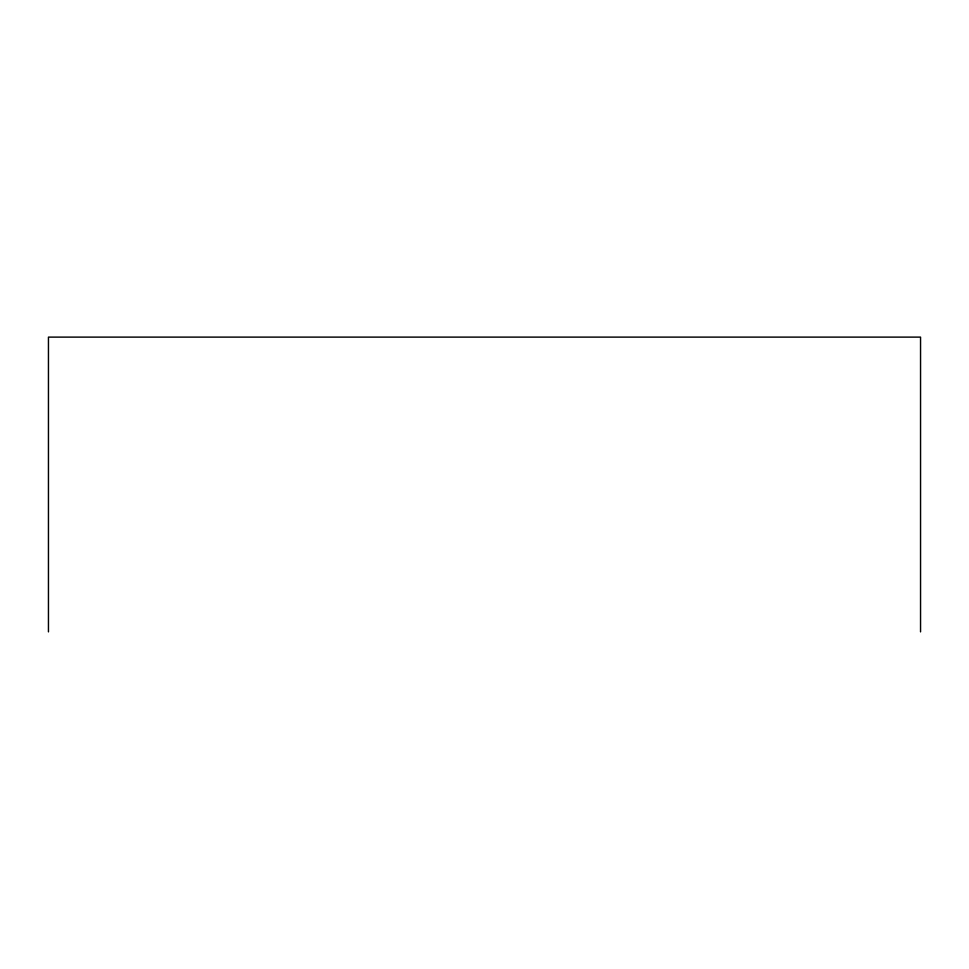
<?xml version="1.0" encoding="UTF-8"?>
<svg xmlns="http://www.w3.org/2000/svg" width="969" height="969" viewBox="0 0 969 969"><rect width="100%" height="100%" fill="white"/><g stroke="black" fill="none" stroke-linecap="round" stroke-linejoin="round"><path stroke-width="1.45" d="M920.55 631.885L920.55 337.115L48.45 337.115L48.45 631.885"/></g></svg>
